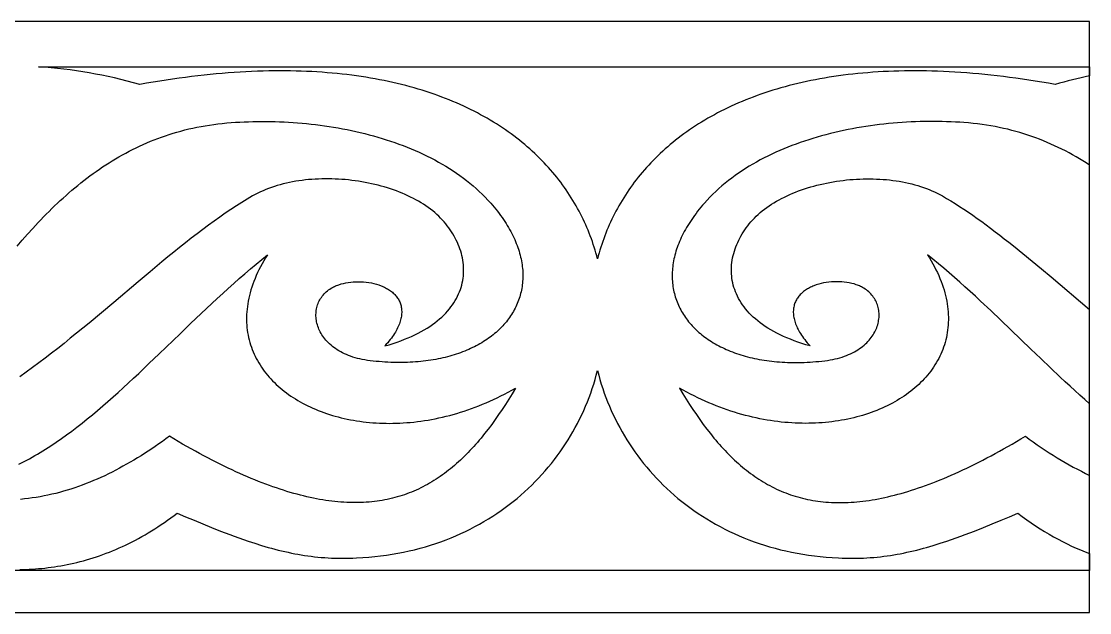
# Model space of a CAD drawing. Extents: x -53 to 63, y 3 to 43.
# Drawn here: x -9.2 to 63, y 2.5 to 42.5 of the extents above; entities that cross this region are included whole.
import ezdxf

# ---------------------------------------------------------------- set-up
doc = ezdxf.new("R2010")
doc.units = 0
doc.header["$MEASUREMENT"] = 0
doc.layers.get('0').update_dxf_attribs({"linetype": 'CONTINUOUS'})
doc.layers.add('LAYER_1', color=18, linetype='CONTINUOUS')

msp = doc.modelspace()

# ---------------------------------------------------------------- linework, layer by layer
msp.add_line((63.044, 2.541), (63.044, 42.527))
at = {"layer": 'LAYER_1'}
for points in [[(63.044, 42.527), (-53.408, 42.527)], [(-9.517, 27.327), (-9.167, 27.733), (-8.813, 28.134), (-8.454, 28.529), (-8.091, 28.918), (-7.908, 29.11), (-7.724, 29.3), (-7.538, 29.489), (-7.351, 29.676), (-7.163, 29.861), (-6.973, 30.044), (-6.782, 30.225), (-6.59, 30.405), (-6.396, 30.582), (-6.201, 30.757), (-6.004, 30.93), (-5.805, 31.101), (-5.605, 31.27), (-5.403, 31.436), (-5.2, 31.601), (-4.995, 31.762), (-4.788, 31.921), (-4.58, 32.078), (-4.37, 32.233), (-4.158, 32.384), (-3.944, 32.533), (-3.728, 32.68), (-3.51, 32.823), (-3.29, 32.964), (-3.069, 33.102), (-2.845, 33.237), (-2.619, 33.369), (-2.391, 33.498), (-2.161, 33.624), (-1.929, 33.747), (-1.695, 33.867), (-1.458, 33.983), (-1.22, 34.096), (-0.979, 34.206), (-0.735, 34.313), (-0.489, 34.416), (-0.241, 34.516), (0.009, 34.612), (0.262, 34.705), (0.517, 34.794), (0.775, 34.879), (1.036, 34.961), (1.299, 35.038), (1.565, 35.112), (1.833, 35.182), (2.104, 35.249), (2.378, 35.311), (2.654, 35.369), (2.933, 35.423), (3.215, 35.473), (3.5, 35.519), (3.788, 35.56), (4.079, 35.597), (4.372, 35.63), (4.669, 35.659), (4.968, 35.682), (5.259, 35.702), (5.551, 35.719), (5.845, 35.733), (6.141, 35.743), (6.438, 35.752), (6.736, 35.757), (7.036, 35.759), (7.336, 35.758), (7.638, 35.754), (7.94, 35.748), (8.244, 35.738), (8.548, 35.725), (8.852, 35.709), (9.157, 35.69), (9.462, 35.667), (9.767, 35.642), (10.073, 35.613), (10.379, 35.582), (10.684, 35.547), (10.989, 35.508), (11.294, 35.467), (11.598, 35.422), (11.902, 35.374), (12.205, 35.322), (12.508, 35.267), (12.809, 35.209), (13.11, 35.147), (13.409, 35.082), (13.708, 35.013), (14.005, 34.941), (14.3, 34.865), (14.594, 34.786), (14.886, 34.703), (15.177, 34.616), (15.465, 34.526), (15.752, 34.433), (16.037, 34.335), (16.319, 34.234), (16.599, 34.129), (16.877, 34.021), (17.152, 33.909), (17.424, 33.792), (17.694, 33.673), (17.961, 33.549), (18.225, 33.421), (18.486, 33.29), (18.743, 33.154), (18.998, 33.015), (19.249, 32.872), (19.496, 32.724), (19.74, 32.573), (19.98, 32.418), (20.216, 32.259), (20.448, 32.095), (20.677, 31.928), (20.9, 31.756), (21.12, 31.58), (21.335, 31.4), (21.546, 31.216), (21.752, 31.028), (21.954, 30.835), (22.15, 30.638), (22.342, 30.437), (22.529, 30.231), (22.648, 30.094), (22.764, 29.956), (22.877, 29.819), (22.986, 29.682), (23.091, 29.544), (23.193, 29.407), (23.292, 29.27), (23.387, 29.133), (23.478, 28.997), (23.566, 28.86), (23.651, 28.724), (23.732, 28.588), (23.81, 28.452), (23.884, 28.317), (23.955, 28.181), (24.023, 28.046), (24.088, 27.912), (24.149, 27.778), (24.207, 27.644), (24.261, 27.51), (24.312, 27.377), (24.36, 27.244), (24.405, 27.112), (24.447, 26.98), (24.485, 26.849), (24.52, 26.718), (24.552, 26.588), (24.581, 26.458), (24.607, 26.329), (24.63, 26.2), (24.649, 26.072), (24.666, 25.945), (24.679, 25.818), (24.69, 25.692), (24.697, 25.567), (24.701, 25.442), (24.702, 25.318), (24.701, 25.194), (24.696, 25.072), (24.688, 24.95), (24.678, 24.829), (24.664, 24.709), (24.648, 24.59), (24.629, 24.471), (24.607, 24.354), (24.582, 24.237), (24.554, 24.121), (24.523, 24.007), (24.49, 23.893), (24.454, 23.78), (24.414, 23.668), (24.373, 23.557), (24.328, 23.447), (24.281, 23.338), (24.231, 23.23), (24.178, 23.124), (24.123, 23.018), (24.065, 22.914), (24.004, 22.81), (23.941, 22.708), (23.875, 22.607), (23.807, 22.508), (23.736, 22.409), (23.662, 22.312), (23.586, 22.216), (23.507, 22.121), (23.426, 22.028), (23.343, 21.936), (23.256, 21.845), (23.168, 21.756), (23.077, 21.668), (22.983, 21.581), (22.887, 21.496), (22.789, 21.412), (22.688, 21.33), (22.585, 21.249), (22.48, 21.17), (22.372, 21.092), (22.262, 21.016), (22.15, 20.941), (22.035, 20.868), (21.918, 20.797), (21.799, 20.727), (21.678, 20.659), (21.554, 20.592), (21.428, 20.527), (21.3, 20.464), (21.17, 20.403), (21.038, 20.343), (20.903, 20.285), (20.767, 20.229), (20.628, 20.174), (20.487, 20.122), (20.344, 20.071), (20.199, 20.022), (20.052, 19.975), (19.903, 19.93), (19.752, 19.887), (19.599, 19.845), (19.445, 19.806), (19.288, 19.769), (19.129, 19.733), (18.968, 19.7), (18.805, 19.669), (18.641, 19.639), (18.474, 19.612), (18.306, 19.587), (18.136, 19.564), (17.964, 19.543), (17.79, 19.524), (17.614, 19.508), (17.437, 19.494), (17.258, 19.481), (17.077, 19.471), (16.895, 19.464), (16.71, 19.458), (16.524, 19.455), (16.336, 19.454), (16.147, 19.456), (15.956, 19.46), (15.763, 19.466), (15.569, 19.474), (15.373, 19.485), (15.176, 19.499), (14.977, 19.515), (14.776, 19.533), (14.574, 19.554), (14.371, 19.577), (14.189, 19.601), (14.012, 19.629), (13.84, 19.662), (13.673, 19.698), (13.51, 19.738), (13.352, 19.782), (13.199, 19.829), (13.051, 19.879), (12.907, 19.933), (12.768, 19.99), (12.633, 20.05), (12.504, 20.113), (12.379, 20.179), (12.258, 20.248), (12.142, 20.319), (12.031, 20.393), (11.925, 20.469), (11.823, 20.547), (11.725, 20.627), (11.632, 20.71), (11.544, 20.794), (11.46, 20.88), (11.381, 20.968), (11.306, 21.057), (11.235, 21.148), (11.169, 21.24), (11.108, 21.333), (11.051, 21.427), (10.998, 21.522), (10.95, 21.618), (10.906, 21.715), (10.867, 21.812), (10.831, 21.91), (10.801, 22.008), (10.774, 22.106), (10.752, 22.205), (10.734, 22.303), (10.721, 22.402), (10.712, 22.5), (10.707, 22.597), (10.706, 22.695), (10.71, 22.792), (10.717, 22.888), (10.729, 22.983), (10.745, 23.077), (10.766, 23.17), (10.79, 23.262), (10.819, 23.353), (10.852, 23.443), (10.889, 23.53), (10.93, 23.617), (10.975, 23.701), (11.024, 23.784), (11.077, 23.864), (11.135, 23.943), (11.196, 24.019), (11.261, 24.093), (11.331, 24.164), (11.404, 24.233), (11.481, 24.299), (11.563, 24.363), (11.648, 24.423), (11.737, 24.48), (11.83, 24.535), (11.896, 24.569), (11.963, 24.603), (12.033, 24.634), (12.103, 24.664), (12.176, 24.692), (12.25, 24.719), (12.403, 24.768), (12.56, 24.81), (12.723, 24.845), (12.889, 24.874), (13.058, 24.896), (13.231, 24.911), (13.405, 24.92), (13.58, 24.923), (13.756, 24.918), (13.933, 24.907), (14.108, 24.89), (14.282, 24.865), (14.455, 24.834), (14.625, 24.797), (14.791, 24.752), (14.954, 24.701), (15.112, 24.643), (15.189, 24.612), (15.265, 24.579), (15.34, 24.544), (15.413, 24.507), (15.484, 24.469), (15.553, 24.429), (15.621, 24.387), (15.687, 24.344), (15.751, 24.299), (15.813, 24.252), (15.873, 24.204), (15.93, 24.154), (15.986, 24.102), (16.039, 24.049), (16.089, 23.993), (16.138, 23.936), (16.183, 23.878), (16.226, 23.817), (16.266, 23.755), (16.303, 23.691), (16.338, 23.626), (16.369, 23.559), (16.397, 23.49), (16.422, 23.419), (16.442, 23.351), (16.46, 23.281), (16.475, 23.21), (16.487, 23.138), (16.496, 23.064), (16.502, 22.988), (16.505, 22.912), (16.505, 22.834), (16.501, 22.754), (16.495, 22.674), (16.485, 22.591), (16.472, 22.508), (16.455, 22.423), (16.434, 22.337), (16.41, 22.25), (16.382, 22.162), (16.351, 22.072), (16.315, 21.981), (16.276, 21.888), (16.232, 21.795), (16.185, 21.7), (16.133, 21.604), (16.077, 21.507), (16.017, 21.409), (15.952, 21.309), (15.883, 21.209), (15.809, 21.107), (15.73, 21.004), (15.647, 20.9), (15.559, 20.795), (15.466, 20.689), (15.368, 20.581), (15.653, 20.663), (15.928, 20.748), (16.195, 20.837), (16.454, 20.929), (16.704, 21.025), (16.946, 21.124), (17.179, 21.226), (17.404, 21.331), (17.621, 21.439), (17.83, 21.551), (18.03, 21.665), (18.223, 21.781), (18.408, 21.901), (18.585, 22.023), (18.755, 22.147), (18.916, 22.274), (19.071, 22.403), (19.217, 22.534), (19.357, 22.667), (19.489, 22.802), (19.613, 22.939), (19.731, 23.078), (19.841, 23.218), (19.944, 23.36), (20.04, 23.503), (20.13, 23.648), (20.212, 23.794), (20.288, 23.941), (20.357, 24.09), (20.419, 24.239), (20.475, 24.389), (20.525, 24.54), (20.568, 24.692), (20.605, 24.844), (20.635, 24.997), (20.659, 25.15), (20.678, 25.304), (20.69, 25.457), (20.696, 25.611), (20.697, 25.765), (20.691, 25.919), (20.68, 26.073), (20.663, 26.226), (20.641, 26.379), (20.613, 26.532), (20.58, 26.684), (20.541, 26.835), (20.497, 26.986), (20.448, 27.136), (20.394, 27.285), (20.335, 27.433), (20.271, 27.58), (20.202, 27.725), (20.128, 27.87), (20.049, 28.012), (19.966, 28.154), (19.878, 28.293), (19.785, 28.431), (19.688, 28.568), (19.587, 28.702), (19.481, 28.834), (19.371, 28.965), (19.257, 29.093), (19.139, 29.219), (19.013, 29.346), (18.881, 29.471), (18.744, 29.592), (18.602, 29.711), (18.454, 29.827), (18.302, 29.94), (18.145, 30.05), (17.984, 30.157), (17.818, 30.261), (17.648, 30.362), (17.473, 30.46), (17.295, 30.555), (17.113, 30.647), (16.928, 30.735), (16.738, 30.821), (16.546, 30.903), (16.35, 30.982), (16.152, 31.058), (15.95, 31.131), (15.746, 31.201), (15.539, 31.267), (15.33, 31.33), (15.118, 31.39), (14.905, 31.446), (14.689, 31.499), (14.472, 31.549), (14.253, 31.595), (14.033, 31.638), (13.811, 31.677), (13.588, 31.713), (13.364, 31.746), (13.14, 31.775), (12.914, 31.8), (12.688, 31.822), (12.462, 31.84), (12.235, 31.855), (12.009, 31.866), (11.782, 31.874), (11.556, 31.878), (11.329, 31.878), (11.104, 31.874), (10.879, 31.867), (10.655, 31.856), (10.432, 31.842), (10.211, 31.823), (9.99, 31.801), (9.771, 31.775), (9.554, 31.745), (9.338, 31.711), (9.124, 31.673), (8.913, 31.632), (8.703, 31.586), (8.496, 31.537), (8.292, 31.483), (8.09, 31.426), (7.891, 31.365), (7.695, 31.299), (7.503, 31.23), (7.313, 31.156), (7.127, 31.078), (6.945, 30.997), (6.767, 30.911), (6.592, 30.821), (6.421, 30.726), (6.24, 30.621), (6.057, 30.513), (5.69, 30.289), (5.32, 30.055), (4.947, 29.811), (4.572, 29.557), (4.195, 29.294), (3.814, 29.022), (3.432, 28.742), (3.047, 28.455), (2.66, 28.16), (2.27, 27.858), (1.879, 27.55), (1.485, 27.236), (1.089, 26.916), (0.691, 26.592), (0.291, 26.263), (-0.515, 25.593), (-1.328, 24.91), (-2.975, 23.521), (-3.807, 22.822), (-4.645, 22.125), (-5.066, 21.779), (-5.488, 21.434), (-5.912, 21.092), (-6.336, 20.752), (-6.762, 20.415), (-7.189, 20.082), (-7.616, 19.754), (-8.045, 19.43), (-8.474, 19.11), (-8.904, 18.797), (-9.335, 18.489)], [(-9.401, 12.572), (-9.218, 12.664), (-9.035, 12.758), (-8.852, 12.855), (-8.67, 12.953), (-8.488, 13.055), (-8.307, 13.158), (-8.126, 13.264), (-7.946, 13.372), (-7.766, 13.482), (-7.587, 13.594), (-7.229, 13.824), (-6.873, 14.062), (-6.518, 14.308), (-6.165, 14.562), (-5.812, 14.822), (-5.461, 15.09), (-5.11, 15.363), (-4.761, 15.643), (-4.412, 15.929), (-4.064, 16.221), (-3.716, 16.517), (-3.368, 16.819), (-3.021, 17.126), (-2.674, 17.437), (-2.327, 17.752), (-1.98, 18.071), (-1.633, 18.393), (-1.286, 18.719), (-0.59, 19.379), (0.109, 20.048), (1.517, 21.405), (2.228, 22.089), (2.945, 22.772), (3.669, 23.453), (4.034, 23.792), (4.401, 24.129), (4.77, 24.464), (5.141, 24.798), (5.515, 25.129), (5.891, 25.457), (6.27, 25.783), (6.651, 26.105), (7.035, 26.424), (7.422, 26.738), (7.296, 26.535), (7.175, 26.333), (7.061, 26.132), (6.953, 25.931), (6.852, 25.732), (6.756, 25.534), (6.666, 25.336), (6.583, 25.14), (6.505, 24.945), (6.433, 24.75), (6.367, 24.557), (6.307, 24.365), (6.252, 24.175), (6.204, 23.985), (6.16, 23.797), (6.123, 23.61), (6.091, 23.425), (6.064, 23.24), (6.043, 23.057), (6.027, 22.876), (6.016, 22.696), (6.011, 22.517), (6.011, 22.34), (6.016, 22.164), (6.026, 21.99), (6.041, 21.817), (6.061, 21.646), (6.086, 21.477), (6.115, 21.309), (6.15, 21.143), (6.189, 20.979), (6.233, 20.816), (6.282, 20.656), (6.335, 20.497), (6.393, 20.34), (6.456, 20.184), (6.522, 20.031), (6.594, 19.879), (6.669, 19.73), (6.749, 19.582), (6.833, 19.437), (6.921, 19.293), (7.013, 19.151), (7.109, 19.012), (7.21, 18.875), (7.314, 18.74), (7.422, 18.607), (7.534, 18.476), (7.65, 18.347), (7.77, 18.221), (7.893, 18.097), (8.02, 17.975), (8.15, 17.856), (8.284, 17.739), (8.422, 17.625), (8.562, 17.513), (8.707, 17.403), (8.854, 17.296), (9.005, 17.191), (9.159, 17.089), (9.316, 16.99), (9.476, 16.893), (9.639, 16.799), (9.806, 16.707), (9.975, 16.618), (10.147, 16.532), (10.322, 16.449), (10.499, 16.368), (10.68, 16.29), (10.863, 16.215), (11.048, 16.143), (11.237, 16.074), (11.427, 16.008), (11.62, 15.945), (11.816, 15.884), (12.014, 15.827), (12.214, 15.773), (12.416, 15.722), (12.621, 15.674), (12.828, 15.629), (13.037, 15.587), (13.247, 15.548), (13.46, 15.513), (13.675, 15.481), (13.891, 15.452), (14.11, 15.427), (14.33, 15.404), (14.552, 15.386), (14.775, 15.37), (15, 15.358), (15.227, 15.35), (15.455, 15.344), (15.684, 15.343), (15.915, 15.345), (16.147, 15.35), (16.381, 15.359), (16.615, 15.372), (16.851, 15.389), (17.088, 15.409), (17.326, 15.433), (17.565, 15.46), (17.805, 15.491), (18.046, 15.526), (18.288, 15.565), (18.53, 15.608), (18.773, 15.655), (19.017, 15.705), (19.262, 15.76), (19.507, 15.818), (19.752, 15.881), (19.998, 15.947), (20.245, 16.018), (20.492, 16.093), (20.739, 16.172), (20.986, 16.255), (21.234, 16.342), (21.481, 16.433), (21.729, 16.528), (21.977, 16.628), (22.225, 16.732), (22.473, 16.841), (22.72, 16.954), (22.968, 17.071), (23.215, 17.192), (23.462, 17.318), (23.708, 17.449), (23.955, 17.584), (24.2, 17.723), (23.977, 17.349), (23.752, 16.983), (23.525, 16.625), (23.297, 16.274), (23.066, 15.932), (22.833, 15.598), (22.597, 15.272), (22.359, 14.955), (22.118, 14.646), (21.875, 14.346), (21.752, 14.199), (21.628, 14.055), (21.504, 13.913), (21.379, 13.773), (21.253, 13.635), (21.126, 13.499), (20.999, 13.366), (20.87, 13.236), (20.741, 13.107), (20.61, 12.981), (20.479, 12.857), (20.347, 12.736), (20.214, 12.617), (20.08, 12.5), (19.945, 12.386), (19.809, 12.274), (19.673, 12.165), (19.535, 12.058), (19.396, 11.954), (19.256, 11.852), (19.114, 11.753), (18.972, 11.656), (18.829, 11.562), (18.684, 11.47), (18.539, 11.381), (18.392, 11.294), (18.244, 11.21), (18.095, 11.129), (17.945, 11.05), (17.793, 10.974), (17.64, 10.901), (17.486, 10.83), (17.331, 10.762), (17.174, 10.697), (17.016, 10.635), (16.857, 10.575), (16.697, 10.518), (16.535, 10.464), (16.371, 10.412), (16.206, 10.363), (16.04, 10.318), (15.873, 10.275), (15.704, 10.234), (15.533, 10.197), (15.361, 10.163), (15.187, 10.131), (15.012, 10.103), (14.836, 10.077), (14.658, 10.054), (14.478, 10.034), (14.297, 10.018), (14.114, 10.004), (13.93, 9.993), (13.743, 9.985), (13.556, 9.98), (13.366, 9.979), (13.175, 9.98), (12.982, 9.984), (12.788, 9.992), (12.591, 10.002), (12.393, 10.016), (12.194, 10.033), (11.992, 10.053), (11.789, 10.076), (11.583, 10.103), (11.376, 10.132), (11.167, 10.165), (10.957, 10.201), (10.744, 10.24), (10.529, 10.283), (10.313, 10.329), (10.094, 10.378), (9.874, 10.43), (9.652, 10.486), (9.427, 10.545), (9.201, 10.607), (8.972, 10.673), (8.742, 10.742), (8.509, 10.815), (8.275, 10.891), (8.038, 10.97), (7.799, 11.053), (7.558, 11.139), (7.315, 11.229), (7.07, 11.322), (6.823, 11.419), (6.573, 11.519), (6.321, 11.623), (6.067, 11.731), (5.811, 11.842), (5.552, 11.956), (5.292, 12.074), (5.028, 12.196), (4.763, 12.321), (4.495, 12.45), (4.225, 12.583), (3.953, 12.719), (3.678, 12.859), (3.4, 13.003), (3.121, 13.151), (2.839, 13.302), (2.554, 13.457), (2.267, 13.615), (1.977, 13.778), (1.685, 13.944), (1.391, 14.114), (1.094, 14.288), (0.794, 14.466), (0.556, 14.292), (0.318, 14.12), (0.078, 13.952), (-0.161, 13.786), (-0.402, 13.624), (-0.643, 13.464), (-0.884, 13.308), (-1.127, 13.154), (-1.37, 13.004), (-1.613, 12.857), (-1.857, 12.713), (-2.102, 12.573), (-2.348, 12.436), (-2.594, 12.302), (-2.841, 12.172), (-3.089, 12.046), (-3.338, 11.923), (-3.587, 11.803), (-3.837, 11.688), (-4.088, 11.576), (-4.34, 11.468), (-4.592, 11.363), (-4.845, 11.263), (-5.099, 11.167), (-5.354, 11.074), (-5.61, 10.986), (-5.866, 10.902), (-6.124, 10.822), (-6.382, 10.746), (-6.641, 10.674), (-6.901, 10.607), (-7.162, 10.544), (-7.424, 10.485), (-7.687, 10.431), (-7.95, 10.382), (-8.215, 10.337), (-8.481, 10.296), (-8.747, 10.26), (-9.015, 10.229), (-9.283, 10.203)], [(-9.327, 5.454), (-9.117, 5.457), (-8.907, 5.464), (-8.696, 5.472), (-8.484, 5.484), (-8.271, 5.498), (-8.058, 5.515), (-7.845, 5.534), (-7.631, 5.557), (-7.416, 5.582), (-7.201, 5.61), (-6.985, 5.641), (-6.769, 5.674), (-6.553, 5.711), (-6.336, 5.751), (-6.118, 5.793), (-5.901, 5.839), (-5.683, 5.888), (-5.465, 5.94), (-5.246, 5.995), (-5.027, 6.053), (-4.808, 6.114), (-4.589, 6.179), (-4.37, 6.247), (-4.15, 6.318), (-3.931, 6.393), (-3.711, 6.471), (-3.491, 6.552), (-3.271, 6.637), (-3.051, 6.725), (-2.831, 6.817), (-2.611, 6.913), (-2.391, 7.011), (-2.171, 7.114), (-1.951, 7.22), (-1.732, 7.33), (-1.512, 7.444), (-1.293, 7.561), (-1.073, 7.683), (-0.854, 7.808), (-0.635, 7.936), (-0.417, 8.069), (-0.198, 8.206), (0.02, 8.347), (0.237, 8.491), (0.455, 8.64), (0.672, 8.793), (0.889, 8.95), (1.105, 9.111), (1.321, 9.276), (1.881, 9.031), (2.457, 8.786), (3.047, 8.541), (3.648, 8.298), (4.257, 8.06), (4.873, 7.827), (5.183, 7.713), (5.493, 7.601), (5.803, 7.492), (6.113, 7.385), (6.576, 7.232), (7.033, 7.089), (7.259, 7.021), (7.484, 6.956), (7.709, 6.893), (7.932, 6.833), (8.156, 6.775), (8.378, 6.72), (8.6, 6.668), (8.822, 6.619), (9.044, 6.572), (9.267, 6.528), (9.489, 6.487), (9.712, 6.448), (9.935, 6.413), (10.16, 6.38), (10.385, 6.35), (10.611, 6.323), (10.838, 6.299), (11.067, 6.278), (11.297, 6.26), (11.528, 6.245), (11.762, 6.233), (11.997, 6.224), (12.235, 6.218), (12.474, 6.216), (12.716, 6.216), (12.961, 6.22), (13.208, 6.226), (13.458, 6.236), (13.871, 6.259), (14.279, 6.29), (14.682, 6.328), (15.081, 6.374), (15.476, 6.427), (15.866, 6.487), (16.251, 6.555), (16.632, 6.629), (17.008, 6.711), (17.379, 6.799), (17.746, 6.894), (18.107, 6.996), (18.465, 7.104), (18.817, 7.219), (19.164, 7.34), (19.507, 7.467), (19.845, 7.601), (20.178, 7.74), (20.506, 7.885), (20.829, 8.037), (21.147, 8.194), (21.46, 8.356), (21.768, 8.524), (22.071, 8.698), (22.369, 8.877), (22.662, 9.061), (22.95, 9.25), (23.232, 9.444), (23.51, 9.643), (23.782, 9.847), (24.049, 10.056), (24.31, 10.269), (24.567, 10.487), (24.818, 10.709), (25.064, 10.935), (25.304, 11.166), (25.539, 11.401), (25.769, 11.639), (25.993, 11.882), (26.212, 12.128), (26.425, 12.378), (26.632, 12.632), (26.835, 12.889), (27.031, 13.15), (27.222, 13.414), (27.408, 13.681), (27.587, 13.951), (27.761, 14.224), (27.93, 14.5), (28.092, 14.778), (28.249, 15.059), (28.4, 15.343), (28.545, 15.63), (28.685, 15.918), (28.818, 16.209), (28.946, 16.502), (29.068, 16.798), (29.184, 17.095), (29.294, 17.394), (29.398, 17.694), (29.496, 17.997), (29.587, 18.301), (29.673, 18.606), (29.753, 18.913), (29.833, 18.606), (29.918, 18.301), (30.01, 17.997), (30.108, 17.694), (30.212, 17.394), (30.322, 17.095), (30.438, 16.798), (30.56, 16.502), (30.687, 16.209), (30.821, 15.918), (30.961, 15.63), (31.106, 15.343), (31.257, 15.059), (31.414, 14.778), (31.576, 14.5), (31.745, 14.224), (31.919, 13.951), (32.098, 13.681), (32.284, 13.414), (32.475, 13.15), (32.671, 12.889), (32.874, 12.632), (33.081, 12.378), (33.294, 12.128), (33.513, 11.882), (33.737, 11.639), (33.967, 11.401), (34.202, 11.166), (34.442, 10.935), (34.688, 10.709), (34.939, 10.487), (35.196, 10.269), (35.457, 10.056), (35.724, 9.847), (35.996, 9.643), (36.274, 9.444), (36.556, 9.25), (36.844, 9.061), (37.137, 8.877), (37.435, 8.698), (37.738, 8.524), (38.046, 8.356), (38.359, 8.194), (38.677, 8.037), (39, 7.885), (39.328, 7.74), (39.661, 7.601), (39.999, 7.467), (40.341, 7.34), (40.689, 7.219), (41.041, 7.104), (41.398, 6.996), (41.76, 6.894), (42.126, 6.799), (42.498, 6.711), (42.874, 6.629), (43.254, 6.555), (43.64, 6.487), (44.029, 6.427), (44.424, 6.374), (44.823, 6.328), (45.226, 6.29), (45.634, 6.259), (46.047, 6.236), (46.296, 6.226), (46.543, 6.22), (46.788, 6.216), (47.029, 6.216), (47.269, 6.218), (47.506, 6.224), (47.741, 6.233), (47.975, 6.245), (48.206, 6.26), (48.436, 6.278), (48.665, 6.299), (48.892, 6.323), (49.118, 6.35), (49.343, 6.38), (49.567, 6.413), (49.791, 6.448), (50.014, 6.487), (50.236, 6.528), (50.459, 6.572), (50.681, 6.619), (50.903, 6.668), (51.125, 6.72), (51.347, 6.775), (51.57, 6.833), (51.794, 6.893), (52.018, 6.956), (52.243, 7.021), (52.47, 7.089), (52.926, 7.232), (53.388, 7.385), (53.699, 7.492), (54.01, 7.601), (54.32, 7.713), (54.63, 7.827), (54.939, 7.942), (55.247, 8.06), (55.857, 8.298), (56.459, 8.541), (57.049, 8.786), (57.625, 9.031), (58.184, 9.276), (58.484, 9.047), (58.785, 8.827), (59.086, 8.615), (59.388, 8.411), (59.691, 8.214), (59.994, 8.025), (60.298, 7.843), (60.602, 7.669), (60.907, 7.503), (61.212, 7.343), (61.517, 7.191), (61.822, 7.046), (62.127, 6.908), (62.433, 6.777), (62.738, 6.652), (63.044, 6.535), (63.044, 5.399), (-49.996, 5.399)], [(-53.408, 2.541), (63.044, 2.541)]]:
    msp.add_lwpolyline(points, dxfattribs=at)
for points in [[(63.044, 38.835), (62.752, 38.773), (62.46, 38.708), (62.168, 38.64), (61.876, 38.57), (61.584, 38.497), (61.292, 38.421), (61, 38.342), (60.708, 38.261), (60.258, 38.341), (59.812, 38.417), (59.369, 38.489), (58.93, 38.557), (58.494, 38.622), (58.062, 38.683), (57.633, 38.74), (57.208, 38.794), (56.786, 38.844), (56.368, 38.891), (55.953, 38.934), (55.542, 38.973), (55.134, 39.009), (54.73, 39.041), (54.329, 39.07), (53.932, 39.096), (53.538, 39.118), (53.147, 39.137), (52.76, 39.152), (52.377, 39.164), (51.997, 39.173), (51.62, 39.178), (51.247, 39.181), (50.877, 39.18), (50.51, 39.175), (50.147, 39.168), (49.788, 39.157), (49.431, 39.144), (49.079, 39.127), (48.729, 39.107), (48.383, 39.084), (48.04, 39.058), (47.701, 39.03), (47.365, 38.998), (47.032, 38.963), (46.702, 38.925), (46.376, 38.885), (46.054, 38.841), (45.734, 38.795), (45.418, 38.746), (45.105, 38.694), (44.795, 38.639), (44.489, 38.582), (44.186, 38.522), (43.886, 38.459), (43.59, 38.394), (43.297, 38.326), (43.007, 38.255), (42.72, 38.182), (42.437, 38.106), (42.156, 38.028), (41.879, 37.947), (41.605, 37.864), (41.335, 37.778), (41.067, 37.69), (40.803, 37.6), (40.542, 37.507), (40.284, 37.411), (40.03, 37.314), (39.778, 37.214), (39.53, 37.112), (39.285, 37.008), (39.043, 36.901), (38.804, 36.792), (38.568, 36.682), (38.336, 36.569), (38.106, 36.453), (37.88, 36.336), (37.657, 36.217), (37.437, 36.096), (37.22, 35.972), (37.006, 35.847), (36.795, 35.72), (36.587, 35.591), (36.382, 35.46), (36.181, 35.327), (35.982, 35.192), (35.787, 35.055), (35.594, 34.917), (35.405, 34.777), (35.218, 34.635), (35.035, 34.491), (34.855, 34.346), (34.677, 34.199), (34.503, 34.05), (34.331, 33.9), (34.163, 33.748), (33.998, 33.595), (33.835, 33.44), (33.676, 33.283), (33.519, 33.126), (33.366, 32.966), (33.215, 32.805), (33.068, 32.643), (32.923, 32.48), (32.781, 32.315), (32.642, 32.148), (32.506, 31.981), (32.373, 31.812), (32.243, 31.642), (32.116, 31.47), (31.992, 31.298), (31.87, 31.124), (31.752, 30.949), (31.636, 30.773), (31.523, 30.596), (31.413, 30.418), (31.306, 30.239), (31.202, 30.059), (31.101, 29.878), (31.002, 29.696), (30.906, 29.513), (30.813, 29.329), (30.723, 29.144), (30.636, 28.958), (30.551, 28.771), (30.47, 28.584), (30.391, 28.396), (30.314, 28.207), (30.241, 28.017), (30.17, 27.827), (30.102, 27.636), (30.037, 27.444), (29.975, 27.252), (29.915, 27.059), (29.858, 26.866), (29.804, 26.672), (29.753, 26.477), (29.701, 26.672), (29.647, 26.866), (29.59, 27.059), (29.53, 27.252), (29.468, 27.444), (29.403, 27.636), (29.335, 27.827), (29.264, 28.017), (29.191, 28.207), (29.114, 28.396), (29.035, 28.584), (28.954, 28.771), (28.869, 28.958), (28.782, 29.144), (28.692, 29.329), (28.599, 29.513), (28.503, 29.696), (28.404, 29.878), (28.303, 30.059), (28.198, 30.239), (28.091, 30.418), (27.981, 30.596), (27.869, 30.773), (27.753, 30.949), (27.634, 31.124), (27.513, 31.298), (27.389, 31.47), (27.261, 31.642), (27.131, 31.812), (26.998, 31.981), (26.862, 32.148), (26.723, 32.315), (26.582, 32.48), (26.437, 32.643), (26.289, 32.805), (26.139, 32.966), (25.985, 33.126), (25.829, 33.283), (25.669, 33.44), (25.507, 33.595), (25.342, 33.748), (25.173, 33.9), (25.002, 34.05), (24.827, 34.199), (24.65, 34.346), (24.47, 34.491), (24.286, 34.635), (24.1, 34.777), (23.91, 34.917), (23.718, 35.055), (23.522, 35.192), (23.324, 35.327), (23.122, 35.46), (22.917, 35.591), (22.71, 35.72), (22.499, 35.847), (22.285, 35.972), (22.068, 36.096), (21.848, 36.217), (21.625, 36.336), (21.398, 36.453), (21.169, 36.569), (20.936, 36.682), (20.7, 36.792), (20.462, 36.901), (20.22, 37.008), (19.974, 37.112), (19.726, 37.214), (19.475, 37.314), (19.22, 37.411), (18.962, 37.507), (18.701, 37.6), (18.437, 37.69), (18.17, 37.778), (17.899, 37.864), (17.625, 37.947), (17.348, 38.028), (17.068, 38.106), (16.784, 38.182), (16.498, 38.255), (16.208, 38.326), (15.914, 38.394), (15.618, 38.459), (15.318, 38.522), (15.015, 38.582), (14.709, 38.639), (14.399, 38.694), (14.086, 38.746), (13.77, 38.795), (13.451, 38.841), (13.128, 38.885), (12.802, 38.925), (12.472, 38.963), (12.14, 38.998), (11.804, 39.03), (11.464, 39.058), (11.121, 39.084), (10.775, 39.107), (10.426, 39.127), (10.073, 39.144), (9.716, 39.157), (9.357, 39.168), (8.994, 39.175), (8.627, 39.18), (8.257, 39.181), (7.884, 39.178), (7.508, 39.173), (7.127, 39.164), (6.744, 39.152), (6.357, 39.137), (5.966, 39.118), (5.573, 39.096), (5.175, 39.07), (4.774, 39.041), (4.37, 39.009), (3.962, 38.973), (3.551, 38.934), (3.136, 38.891), (2.718, 38.844), (2.296, 38.794), (1.871, 38.74), (1.442, 38.683), (1.01, 38.622), (0.574, 38.557), (0.135, 38.489), (-0.308, 38.417), (-0.754, 38.341), (-1.204, 38.261), (-1.633, 38.38), (-2.061, 38.492), (-2.489, 38.599), (-2.918, 38.699), (-3.346, 38.794), (-3.774, 38.883), (-4.203, 38.966), (-4.631, 39.043), (-5.059, 39.115), (-5.488, 39.181), (-5.916, 39.241), (-6.344, 39.296), (-6.773, 39.346), (-7.201, 39.39), (-7.629, 39.429), (-8.058, 39.462), (63.044, 39.462)], [(63.044, 32.805), (62.817, 32.951), (62.587, 33.094), (62.356, 33.234), (62.122, 33.371), (61.887, 33.504), (61.649, 33.634), (61.408, 33.761), (61.166, 33.885), (60.92, 34.005), (60.673, 34.121), (60.423, 34.234), (60.171, 34.344), (59.916, 34.449), (59.658, 34.551), (59.398, 34.649), (59.135, 34.744), (58.87, 34.834), (58.602, 34.921), (58.331, 35.003), (58.057, 35.081), (57.781, 35.156), (57.501, 35.226), (57.219, 35.291), (56.934, 35.353), (56.646, 35.41), (56.355, 35.463), (56.061, 35.511), (55.763, 35.554), (55.463, 35.594), (55.159, 35.628), (54.853, 35.658), (54.543, 35.682), (54.252, 35.702), (53.96, 35.719), (53.666, 35.733), (53.37, 35.743), (53.073, 35.752), (52.774, 35.757), (52.475, 35.759), (52.174, 35.758), (51.872, 35.754), (51.57, 35.748), (51.266, 35.738), (50.962, 35.725), (50.658, 35.709), (50.353, 35.69), (50.047, 35.667), (49.742, 35.642), (49.436, 35.613), (49.131, 35.582), (48.825, 35.547), (48.52, 35.508), (48.215, 35.467), (47.91, 35.422), (47.606, 35.374), (47.303, 35.322), (47, 35.267), (46.699, 35.209), (46.398, 35.147), (46.098, 35.082), (45.8, 35.013), (45.503, 34.941), (45.207, 34.865), (44.913, 34.786), (44.621, 34.703), (44.33, 34.616), (44.042, 34.526), (43.755, 34.433), (43.47, 34.335), (43.188, 34.234), (42.908, 34.129), (42.63, 34.021), (42.355, 33.909), (42.083, 33.792), (41.813, 33.673), (41.546, 33.549), (41.282, 33.421), (41.021, 33.29), (40.764, 33.154), (40.51, 33.015), (40.259, 32.872), (40.011, 32.724), (39.768, 32.573), (39.528, 32.418), (39.292, 32.259), (39.06, 32.095), (38.832, 31.928), (38.608, 31.756), (38.389, 31.58), (38.174, 31.4), (37.963, 31.216), (37.758, 31.028), (37.556, 30.835), (37.36, 30.638), (37.169, 30.437), (36.983, 30.231), (36.863, 30.094), (36.747, 29.956), (36.634, 29.819), (36.525, 29.682), (36.42, 29.544), (36.318, 29.407), (36.219, 29.27), (36.124, 29.133), (36.032, 28.997), (35.944, 28.86), (35.859, 28.724), (35.778, 28.588), (35.7, 28.452), (35.626, 28.317), (35.554, 28.181), (35.487, 28.046), (35.422, 27.912), (35.361, 27.778), (35.303, 27.644), (35.248, 27.51), (35.197, 27.377), (35.149, 27.244), (35.104, 27.112), (35.062, 26.98), (35.023, 26.849), (34.988, 26.718), (34.956, 26.588), (34.927, 26.458), (34.901, 26.329), (34.878, 26.2), (34.859, 26.072), (34.842, 25.945), (34.829, 25.818), (34.818, 25.692), (34.811, 25.567), (34.806, 25.442), (34.805, 25.318), (34.806, 25.194), (34.811, 25.072), (34.818, 24.95), (34.829, 24.829), (34.842, 24.709), (34.859, 24.59), (34.878, 24.471), (34.9, 24.354), (34.925, 24.237), (34.952, 24.121), (34.983, 24.007), (35.016, 23.893), (35.052, 23.78), (35.091, 23.668), (35.133, 23.557), (35.177, 23.447), (35.224, 23.338), (35.274, 23.23), (35.327, 23.124), (35.382, 23.018), (35.44, 22.914), (35.501, 22.81), (35.564, 22.708), (35.629, 22.607), (35.698, 22.508), (35.769, 22.409), (35.842, 22.312), (35.918, 22.216), (35.997, 22.121), (36.078, 22.028), (36.162, 21.936), (36.248, 21.845), (36.336, 21.756), (36.427, 21.668), (36.521, 21.581), (36.617, 21.496), (36.715, 21.412), (36.815, 21.33), (36.918, 21.249), (37.024, 21.17), (37.132, 21.092), (37.242, 21.016), (37.354, 20.941), (37.468, 20.868), (37.585, 20.797), (37.704, 20.727), (37.826, 20.659), (37.949, 20.592), (38.075, 20.527), (38.203, 20.464), (38.333, 20.403), (38.466, 20.343), (38.6, 20.285), (38.737, 20.229), (38.875, 20.174), (39.016, 20.122), (39.159, 20.071), (39.304, 20.022), (39.451, 19.975), (39.6, 19.93), (39.751, 19.887), (39.904, 19.845), (40.059, 19.806), (40.216, 19.769), (40.375, 19.733), (40.536, 19.7), (40.698, 19.669), (40.863, 19.639), (41.03, 19.612), (41.198, 19.587), (41.368, 19.564), (41.54, 19.543), (41.714, 19.524), (41.89, 19.508), (42.067, 19.494), (42.246, 19.481), (42.427, 19.471), (42.61, 19.464), (42.795, 19.458), (42.981, 19.455), (43.168, 19.454), (43.358, 19.456), (43.549, 19.46), (43.742, 19.466), (43.936, 19.474), (44.132, 19.485), (44.33, 19.499), (44.529, 19.515), (44.73, 19.533), (44.932, 19.554), (45.136, 19.577), (45.318, 19.601), (45.495, 19.629), (45.667, 19.662), (45.834, 19.698), (45.997, 19.738), (46.155, 19.782), (46.308, 19.829), (46.456, 19.879), (46.6, 19.933), (46.739, 19.99), (46.873, 20.05), (47.003, 20.113), (47.128, 20.179), (47.249, 20.248), (47.364, 20.319), (47.476, 20.393), (47.582, 20.469), (47.684, 20.547), (47.782, 20.627), (47.875, 20.71), (47.963, 20.794), (48.047, 20.88), (48.126, 20.968), (48.201, 21.057), (48.271, 21.148), (48.337, 21.24), (48.399, 21.333), (48.456, 21.427), (48.508, 21.522), (48.557, 21.618), (48.601, 21.715), (48.64, 21.812), (48.675, 21.91), (48.706, 22.008), (48.732, 22.106), (48.754, 22.205), (48.772, 22.303), (48.786, 22.402), (48.795, 22.5), (48.8, 22.597), (48.8, 22.695), (48.797, 22.792), (48.789, 22.888), (48.777, 22.983), (48.761, 23.077), (48.741, 23.17), (48.716, 23.262), (48.688, 23.353), (48.655, 23.443), (48.618, 23.53), (48.577, 23.617), (48.532, 23.701), (48.483, 23.784), (48.43, 23.864), (48.372, 23.943), (48.311, 24.019), (48.246, 24.093), (48.176, 24.164), (48.103, 24.233), (48.026, 24.299), (47.945, 24.363), (47.859, 24.423), (47.77, 24.48), (47.677, 24.535), (47.612, 24.569), (47.544, 24.603), (47.475, 24.634), (47.404, 24.664), (47.331, 24.692), (47.257, 24.719), (47.105, 24.768), (46.947, 24.81), (46.784, 24.845), (46.618, 24.874), (46.448, 24.896), (46.276, 24.911), (46.102, 24.92), (45.926, 24.923), (45.75, 24.918), (45.573, 24.907), (45.398, 24.89), (45.223, 24.865), (45.051, 24.834), (44.881, 24.797), (44.714, 24.752), (44.551, 24.701), (44.393, 24.643), (44.316, 24.612), (44.24, 24.579), (44.166, 24.544), (44.093, 24.507), (44.021, 24.469), (43.952, 24.429), (43.884, 24.387), (43.818, 24.344), (43.754, 24.299), (43.692, 24.252), (43.633, 24.204), (43.575, 24.154), (43.52, 24.102), (43.467, 24.049), (43.416, 23.993), (43.368, 23.936), (43.323, 23.878), (43.28, 23.817), (43.24, 23.755), (43.203, 23.691), (43.169, 23.626), (43.137, 23.559), (43.109, 23.49), (43.084, 23.419), (43.064, 23.351), (43.046, 23.281), (43.031, 23.21), (43.018, 23.138), (43.009, 23.064), (43.003, 22.988), (42.999, 22.912), (42.999, 22.834), (43.002, 22.754), (43.009, 22.674), (43.018, 22.591), (43.032, 22.508), (43.048, 22.423), (43.069, 22.337), (43.093, 22.25), (43.12, 22.162), (43.152, 22.072), (43.187, 21.981), (43.227, 21.888), (43.27, 21.795), (43.318, 21.7), (43.37, 21.604), (43.426, 21.507), (43.486, 21.409), (43.551, 21.309), (43.62, 21.209), (43.694, 21.107), (43.772, 21.004), (43.856, 20.9), (43.944, 20.795), (44.036, 20.689), (44.134, 20.581), (43.85, 20.663), (43.574, 20.748), (43.308, 20.837), (43.049, 20.929), (42.799, 21.025), (42.558, 21.124), (42.325, 21.226), (42.1, 21.331), (41.883, 21.439), (41.674, 21.551), (41.474, 21.665), (41.281, 21.781), (41.096, 21.901), (40.919, 22.023), (40.75, 22.147), (40.588, 22.274), (40.434, 22.403), (40.288, 22.534), (40.148, 22.667), (40.017, 22.802), (39.892, 22.939), (39.775, 23.078), (39.665, 23.218), (39.562, 23.36), (39.465, 23.503), (39.376, 23.648), (39.294, 23.794), (39.218, 23.941), (39.149, 24.09), (39.087, 24.239), (39.031, 24.389), (38.982, 24.54), (38.939, 24.692), (38.902, 24.844), (38.871, 24.997), (38.847, 25.15), (38.829, 25.304), (38.817, 25.457), (38.81, 25.611), (38.81, 25.765), (38.815, 25.919), (38.827, 26.073), (38.843, 26.226), (38.865, 26.379), (38.893, 26.532), (38.926, 26.684), (38.965, 26.835), (39.009, 26.986), (39.058, 27.136), (39.112, 27.285), (39.171, 27.433), (39.235, 27.58), (39.304, 27.725), (39.378, 27.87), (39.456, 28.012), (39.539, 28.154), (39.627, 28.293), (39.719, 28.431), (39.816, 28.568), (39.917, 28.702), (40.023, 28.834), (40.132, 28.965), (40.246, 29.093), (40.364, 29.219), (40.49, 29.346), (40.622, 29.471), (40.76, 29.592), (40.902, 29.711), (41.05, 29.827), (41.202, 29.94), (41.359, 30.05), (41.521, 30.157), (41.687, 30.261), (41.857, 30.362), (42.031, 30.46), (42.21, 30.555), (42.392, 30.647), (42.577, 30.735), (42.767, 30.821), (42.959, 30.903), (43.155, 30.982), (43.353, 31.058), (43.555, 31.131), (43.759, 31.201), (43.966, 31.267), (44.175, 31.33), (44.386, 31.39), (44.6, 31.446), (44.815, 31.499), (45.032, 31.549), (45.251, 31.595), (45.472, 31.638), (45.693, 31.677), (45.916, 31.713), (46.14, 31.746), (46.364, 31.775), (46.59, 31.8), (46.816, 31.822), (47.042, 31.84), (47.268, 31.855), (47.495, 31.866), (47.722, 31.874), (47.948, 31.878), (48.174, 31.878), (48.399, 31.874), (48.624, 31.867), (48.848, 31.856), (49.071, 31.842), (49.292, 31.823), (49.513, 31.801), (49.732, 31.775), (49.949, 31.745), (50.165, 31.711), (50.379, 31.673), (50.59, 31.632), (50.8, 31.586), (51.007, 31.537), (51.211, 31.483), (51.413, 31.426), (51.612, 31.365), (51.808, 31.299), (52.001, 31.23), (52.191, 31.156), (52.377, 31.078), (52.56, 30.997), (52.738, 30.911), (52.913, 30.821), (53.084, 30.726), (53.372, 30.558), (53.663, 30.384), (53.954, 30.202), (54.248, 30.014), (54.543, 29.82), (54.84, 29.62), (55.139, 29.414), (55.439, 29.202), (55.74, 28.986), (56.043, 28.764), (56.348, 28.537), (56.654, 28.305), (56.962, 28.069), (57.271, 27.829), (57.581, 27.585), (57.893, 27.337), (58.52, 26.831), (59.153, 26.313), (59.79, 25.784), (60.432, 25.246), (63.044, 23.046)], [(52.076, 26.738), (52.203, 26.535), (52.323, 26.333), (52.437, 26.132), (52.545, 25.931), (52.647, 25.732), (52.743, 25.534), (52.833, 25.336), (52.916, 25.14), (52.994, 24.945), (53.066, 24.75), (53.132, 24.557), (53.192, 24.365), (53.247, 24.175), (53.295, 23.985), (53.339, 23.797), (53.376, 23.61), (53.409, 23.425), (53.435, 23.24), (53.457, 23.057), (53.473, 22.876), (53.483, 22.696), (53.489, 22.517), (53.489, 22.34), (53.484, 22.164), (53.474, 21.99), (53.459, 21.817), (53.439, 21.646), (53.415, 21.477), (53.385, 21.309), (53.35, 21.143), (53.311, 20.979), (53.267, 20.816), (53.218, 20.656), (53.165, 20.497), (53.107, 20.34), (53.045, 20.184), (52.978, 20.031), (52.907, 19.879), (52.832, 19.73), (52.752, 19.582), (52.668, 19.437), (52.58, 19.293), (52.488, 19.151), (52.392, 19.012), (52.292, 18.875), (52.188, 18.74), (52.08, 18.607), (51.968, 18.476), (51.852, 18.347), (51.733, 18.221), (51.609, 18.097), (51.483, 17.975), (51.352, 17.856), (51.218, 17.739), (51.081, 17.625), (50.94, 17.513), (50.796, 17.403), (50.649, 17.296), (50.498, 17.191), (50.344, 17.089), (50.187, 16.99), (50.027, 16.893), (49.864, 16.799), (49.698, 16.707), (49.529, 16.618), (49.357, 16.532), (49.182, 16.449), (49.005, 16.368), (48.824, 16.29), (48.642, 16.215), (48.456, 16.143), (48.268, 16.074), (48.077, 16.008), (47.884, 15.945), (47.689, 15.884), (47.491, 15.827), (47.291, 15.773), (47.089, 15.722), (46.884, 15.674), (46.678, 15.629), (46.469, 15.587), (46.258, 15.548), (46.046, 15.513), (45.831, 15.481), (45.615, 15.452), (45.396, 15.427), (45.176, 15.404), (44.955, 15.386), (44.731, 15.37), (44.507, 15.358), (44.28, 15.35), (44.052, 15.344), (43.823, 15.343), (43.592, 15.345), (43.36, 15.35), (43.127, 15.359), (42.892, 15.372), (42.656, 15.389), (42.419, 15.409), (42.182, 15.433), (41.943, 15.46), (41.703, 15.491), (41.462, 15.526), (41.22, 15.565), (40.978, 15.608), (40.735, 15.655), (40.491, 15.705), (40.247, 15.76), (40.002, 15.818), (39.756, 15.881), (39.51, 15.947), (39.264, 16.018), (39.017, 16.093), (38.77, 16.172), (38.523, 16.255), (38.276, 16.342), (38.028, 16.433), (37.78, 16.528), (37.533, 16.628), (37.285, 16.732), (37.037, 16.841), (36.79, 16.954), (36.542, 17.071), (36.295, 17.192), (36.048, 17.318), (35.802, 17.449), (35.556, 17.584), (35.31, 17.723), (35.533, 17.349), (35.757, 16.983), (35.984, 16.625), (36.212, 16.274), (36.443, 15.932), (36.676, 15.598), (36.911, 15.272), (37.149, 14.955), (37.389, 14.646), (37.632, 14.346), (37.755, 14.199), (37.878, 14.055), (38.003, 13.913), (38.128, 13.773), (38.253, 13.635), (38.38, 13.499), (38.507, 13.366), (38.636, 13.236), (38.765, 13.107), (38.895, 12.981), (39.026, 12.857), (39.158, 12.736), (39.291, 12.617), (39.425, 12.5), (39.56, 12.386), (39.695, 12.274), (39.832, 12.165), (39.97, 12.058), (40.109, 11.954), (40.249, 11.852), (40.39, 11.753), (40.532, 11.656), (40.675, 11.562), (40.819, 11.47), (40.965, 11.381), (41.111, 11.294), (41.259, 11.21), (41.408, 11.129), (41.558, 11.05), (41.71, 10.974), (41.862, 10.901), (42.016, 10.83), (42.172, 10.762), (42.328, 10.697), (42.486, 10.635), (42.645, 10.575), (42.806, 10.518), (42.967, 10.464), (43.131, 10.412), (43.295, 10.363), (43.461, 10.318), (43.629, 10.275), (43.798, 10.234), (43.968, 10.197), (44.14, 10.163), (44.313, 10.131), (44.488, 10.103), (44.665, 10.077), (44.843, 10.054), (45.022, 10.034), (45.203, 10.018), (45.386, 10.004), (45.571, 9.993), (45.757, 9.985), (45.944, 9.98), (46.134, 9.979), (46.325, 9.98), (46.517, 9.984), (46.712, 9.992), (46.908, 10.002), (47.106, 10.016), (47.305, 10.033), (47.507, 10.053), (47.71, 10.076), (47.915, 10.103), (48.122, 10.132), (48.331, 10.165), (48.542, 10.201), (48.754, 10.24), (48.969, 10.283), (49.185, 10.329), (49.403, 10.378), (49.624, 10.43), (49.846, 10.486), (50.07, 10.545), (50.296, 10.607), (50.525, 10.673), (50.755, 10.742), (50.987, 10.815), (51.222, 10.891), (51.458, 10.97), (51.697, 11.053), (51.938, 11.139), (52.181, 11.229), (52.426, 11.322), (52.673, 11.419), (52.923, 11.519), (53.174, 11.623), (53.428, 11.731), (53.684, 11.842), (53.943, 11.956), (54.203, 12.074), (54.466, 12.196), (54.732, 12.321), (54.999, 12.45), (55.269, 12.583), (55.542, 12.719), (55.816, 12.859), (56.094, 13.003), (56.373, 13.151), (56.655, 13.302), (56.939, 13.457), (57.226, 13.615), (57.516, 13.778), (57.808, 13.944), (58.102, 14.114), (58.399, 14.288), (58.698, 14.466), (58.964, 14.272), (59.231, 14.082), (59.498, 13.895), (59.766, 13.712), (60.034, 13.533), (60.304, 13.357), (60.574, 13.185), (60.845, 13.017), (61.117, 12.854), (61.389, 12.694), (61.663, 12.538), (61.937, 12.387), (62.213, 12.24), (62.489, 12.097), (62.766, 11.959), (63.044, 11.825), (63.044, 16.672), (62.713, 16.962), (62.382, 17.256), (62.052, 17.554), (61.721, 17.855), (61.39, 18.16), (61.06, 18.468), (60.397, 19.092), (59.732, 19.726), (59.065, 20.367), (57.719, 21.664), (57.039, 22.315), (56.354, 22.966), (55.662, 23.613), (55.313, 23.936), (54.962, 24.256), (54.609, 24.575), (54.255, 24.892), (53.898, 25.207), (53.538, 25.519), (53.177, 25.829), (52.812, 26.135), (52.446, 26.439)]]:
    msp.add_lwpolyline(points, close=True, dxfattribs=at)

doc.saveas('drawing.dxf')
